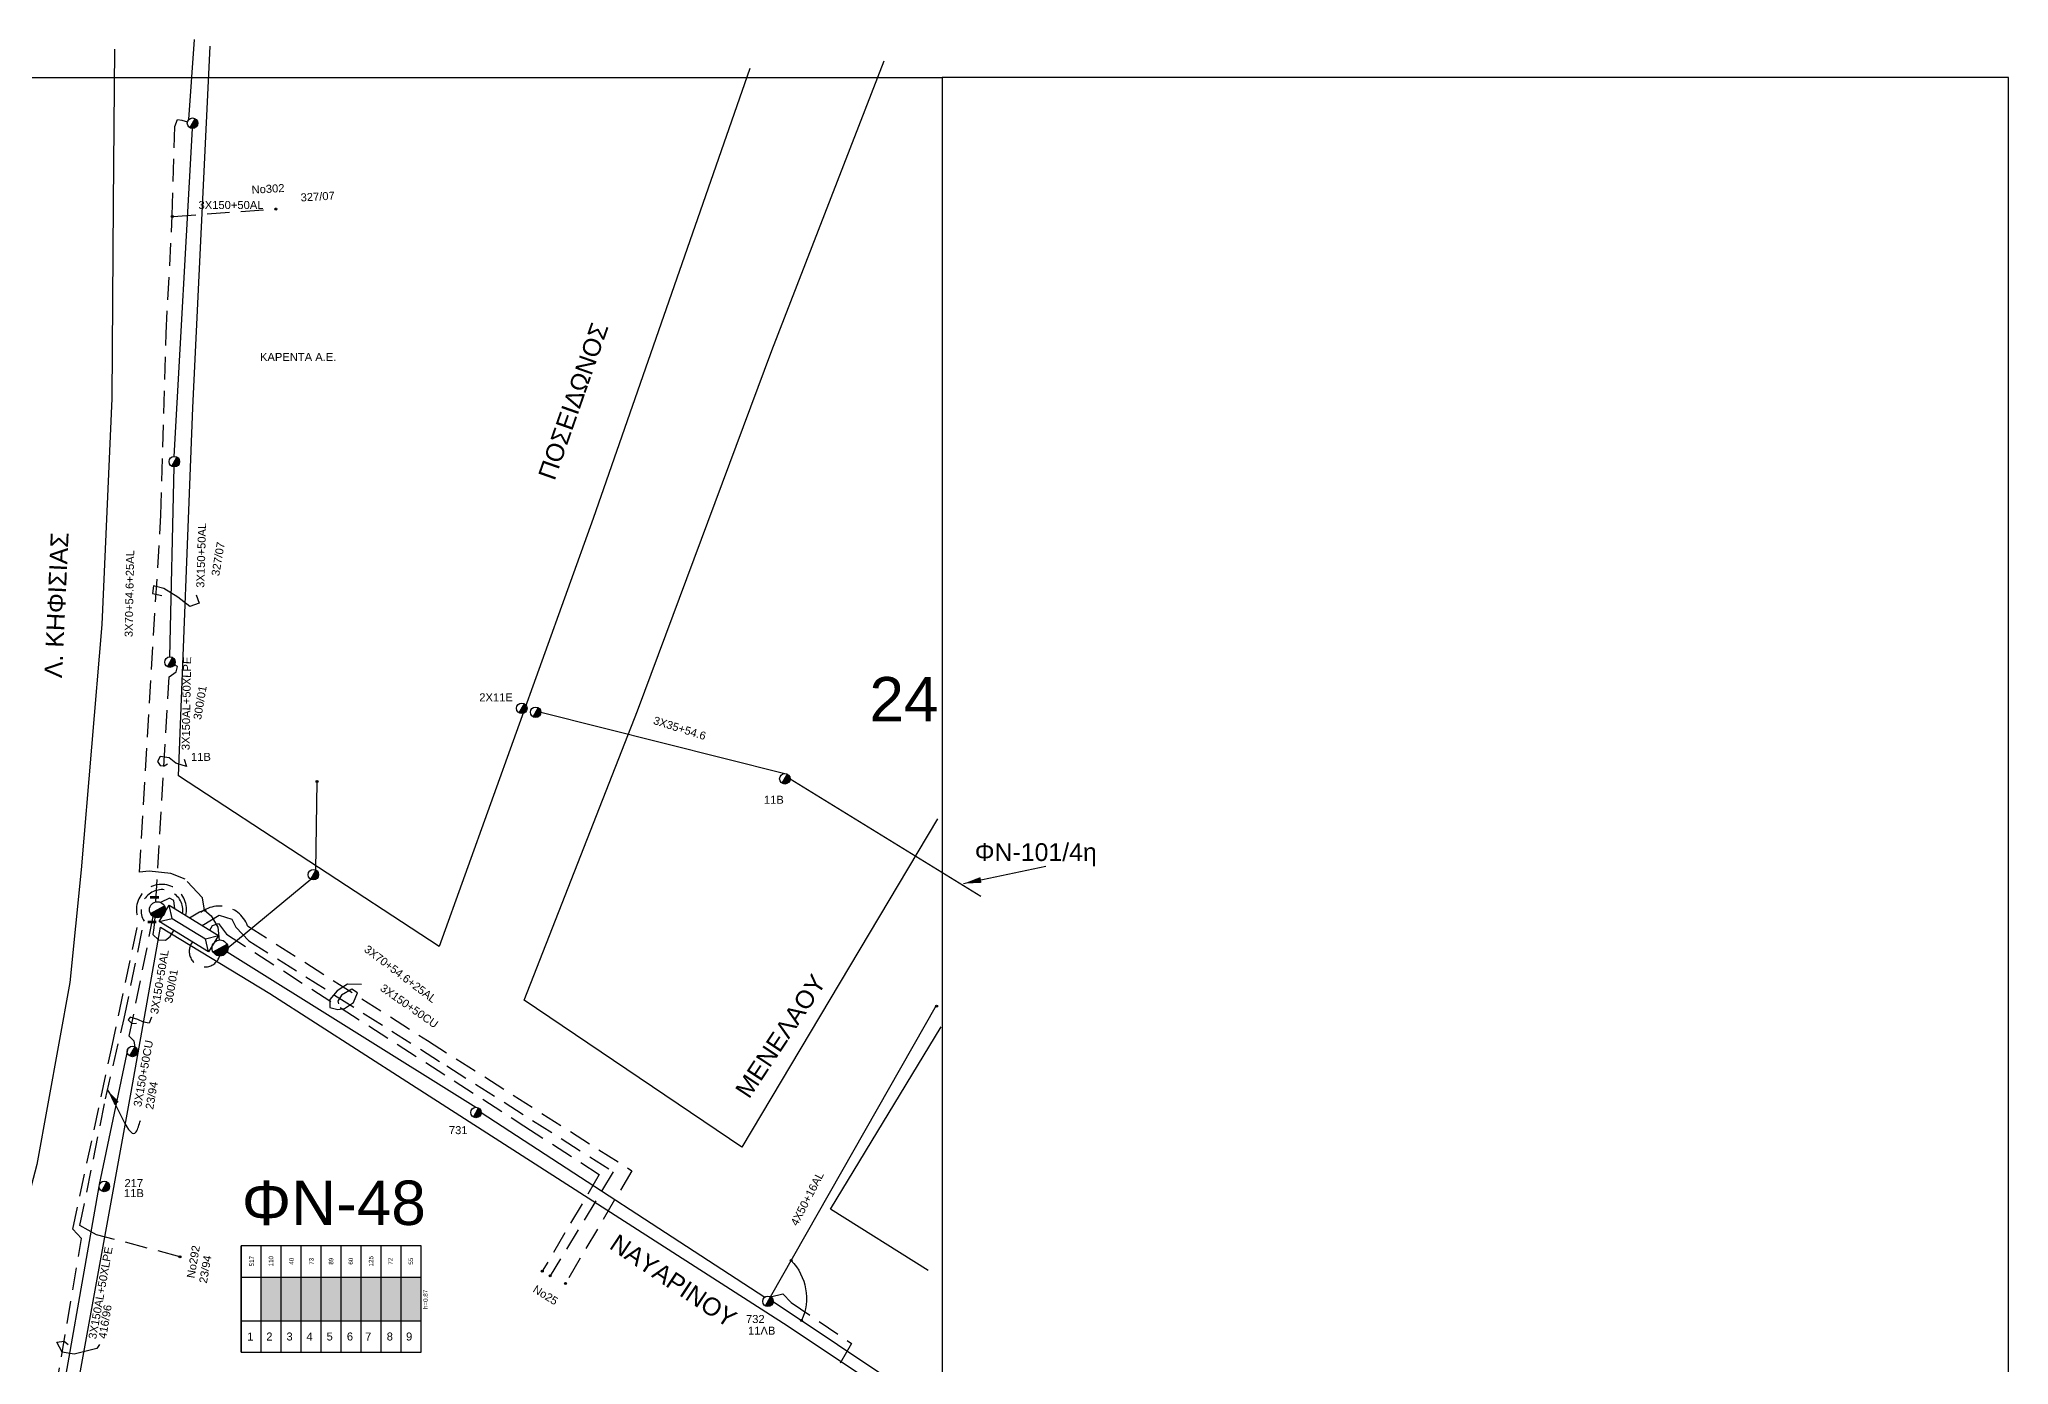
# Model space of a CAD drawing. Header units: millimetres. Extents: x 951 to 2109, y 727 to 2273.
# Drawn here: x 1847.5 to 2068.9, y 1090.5 to 1239.5 of the extents above; entities that cross this region are included whole.
import ezdxf
from ezdxf.enums import TextEntityAlignment as Align

# ---------------------------------------------------------------- set-up
doc = ezdxf.new("R2010")
doc.units = ezdxf.units.MM
doc.linetypes.add('DASHED', pattern=[19.05, 12.7, -6.35])
for name, color, linetype in [('Άγνωστα', 7, 'Continuous'), ('Ασφαλειοκιβώτια Χ.Τ 9 αναχωρήσεων', 7, 'Continuous'), ('Γέφυρες Εναέριου Δικτύου', 7, 'Continuous'), ('Γυμνά εναέρια ΧΤ και ΦΟΠ (3Φ)   4x50+16AL', 7, 'Continuous'), ('Επιγραφές - Σχήματα', 7, 'Continuous'), ('Καλώδια ΧΤ   3x150+50AL', 7, 'DASHED'), ('Καλώδια ΧΤ   3x150+50CU', 7, 'DASHED'), ('Καλώδια ΧΤ   3x150AL+50XLPE', 7, 'DASHED'), ('Μηχανική τομή', 7, 'Continuous'), ('Στύλος ΦΜ', 7, 'Continuous'), ('Στύλος ΦΜ @ 1', 7, 'Continuous'), ('Συνδέσεις', 7, 'Continuous'), ('Συνεστραμμένα ΧΤ   3x70+54.6+25 AL', 7, 'SYN_LINE'), ('Υποσταθμός εναέριος 2 στύλων', 7, 'Continuous'), ('Υποσταθμός πόλεως', 7, 'Continuous'), ('Υπόβαθρο ΔΕΗ', 7, 'Continuous'), ('Υπόγεια καλώδια Δικτύου ΧΤ και Παρ. ΧΤ - 3X150+70 AL', 7, 'DASHED')]:
    doc.layers.add(name, color=color, linetype=linetype)
doc.styles.get("Standard").update_dxf_attribs({"font": 'arial.ttf'})
doc.linetypes.add('SYN_LINE', pattern='A,0.5,-0.0001,["/\\/\\/\\/",Standard,S=0.1,R=0,X=0,Y=-0.05],-0.25', length=0.7501)
doc.dimstyles.new('ISO-25', dxfattribs={"dimtxt": 2.5, "dimasz": 2.5, "dimexe": 1.25, "dimexo": 0.625, "dimtad": 1, "dimtxsty": 'Standard', "dimcen": 2.5, "dimadec": 0, "dimazin": 0, "dimtfac": 1, "dimtmove": 0, "dimatfit": 3, "dimfxl": 1, "dimarcsym": 0})

# ---------------------------------------------------------------- blocks, each defined once
blk = doc.blocks.new('ΥΠΑΡΧΩΝ ΤΣΙΜΕΝΤΕΝΙΟΣ ΣΤΥΛΟΣ')
at = {"layer": 'Στύλος ΦΜ'}
blk.add_hatch(color=7, dxfattribs=at).paths.add_polyline_path([(-1.29, -2.28, 0.574793), (2.62, 0, 0.268822), (1.3, 2.27)])
at = {"layer": 'Στύλος ΦΜ', "color": 7}
blk.add_line((-1.29, -2.28), (1.3, 2.27), dxfattribs=at)
blk.add_circle((0, 0), 2.62, dxfattribs=at)
at = {"layer": 'Στύλος ΦΜ', "flags": 4}
for tag, p in [('ΑΡΙΘΜΟΣ', (-4.68, 8.05)), ('ΤΥΠΟΣ', (-4.91, 3.03))]:
    blk.add_attdef(tag, p, '', height=4, dxfattribs=at)
blk = doc.blocks.new('ΑΣΦΑΛΕΙΟΚΙΒΩΤΙΟ ΥΠΟΣΤΑΘΜΟΥ 9 ΑΝΑΧΩΡΗΣΕΩΝ')
at = {"layer": 'Ασφαλειοκιβώτια Χ.Τ 9 αναχωρήσεων', "ltscale": 40}
for p, q in [((-23.8, 40.36), (24.02, 40.36)), ((-9.72, 40.36), (-9.72, -40.64)), ((9.94, 40.36), (9.94, -40.64)), ((-23.8, 31.36), (24.02, 31.36)), ((-23.8, 22.36), (24.02, 22.36)), ((-23.8, 13.36), (24.02, 13.36)), ((-23.8, 4.36), (24.02, 4.36)), ((-23.8, -4.64), (24.02, -4.64)), ((-23.8, -13.64), (24.02, -13.64)), ((-23.8, -22.64), (24.02, -22.64)), ((-23.8, -31.64), (24.02, -31.64))]:
    blk.add_line(p, q, dxfattribs=at)
at = {"layer": 'Ασφαλειοκιβώτια Χ.Τ 9 αναχωρήσεων'}
blk.add_lwpolyline([(-23.8, -40.64), (24.02, -40.64), (24.02, 40.36), (-23.8, 40.36)], close=True, dxfattribs=at)
for s, p in [('1', (-18.61, 37.57)), ('2', (-18.61, 29)), ('3', (-18.61, 19.93)), ('4', (-18.61, 10.91)), ('5', (-18.61, 1.89)), ('6', (-18.61, -7.24)), ('7', (-18.61, -15.48)), ('8', (-18.61, -25.17)), ('9', (-18.61, -33.86))]:
    blk.add_text(s, height=3.6, rotation=270, dxfattribs=at).set_placement(p)
at = {"layer": 'Ασφαλειοκιβώτια Χ.Τ 9 αναχωρήσεων', "ltscale": 40}
for tag, height, p in [('ΟΝΟΜΑ', 5, (-0.16, 44.31)), ('ΚΕΙΜΕΝΟ 1', 2, (17.06, 35.59)), ('ΚΕΙΜΕΝΟ 2', 2, (17.06, 26.88)), ('ΚΕΙΜΕΝΟ 3', 2, (17.06, 17.69)), ('ΚΕΙΜΕΝΟ 4', 2, (17.06, 8.71)), ('ΚΕΙΜΕΝΟ 5', 2, (17.06, -0.13)), ('ΚΕΙΜΕΝΟ 6', 2, (17.06, -9.05)), ('ΚΕΙΜΕΝΟ 7', 2, (17.06, -18.13)), ('ΚΕΙΜΕΝΟ 8', 2, (17.06, -26.85)), ('ΚΕΙΜΕΝΟ 9', 2, (17.06, -35.99)), ('ΣΧ', 2, (-0.1, -42.64))]:
    blk.add_attdef(tag, text='', height=height, dxfattribs=at).set_placement(p, align=Align.MIDDLE_CENTER)
blk = doc.blocks.new('ΥΠΟΣΤΑΘΜΟΣ ΕΝΑΕΡΙΟΣ ΕΠΙ 2 ΣΤΥΛΩΝ')
at = {"layer": 'Υποσταθμός εναέριος 2 στύλων', "linetype": 'Continuous'}
for points in [[(-11.97, -2.11, 0.574793), (-8.45, -0.07, 0.268822), (-9.64, 1.98)], [(9.68, -2.15, 0.574793), (13.19, -0.1, 0.268822), (12.01, 1.95)]]:
    blk.add_hatch(color=256, dxfattribs=at).paths.add_polyline_path(points)
for p, q in [((-11.97, -2.11), (-9.64, 1.98)), ((9.68, -2.15), (12.01, 1.95))]:
    blk.add_line(p, q, dxfattribs=at)
for centre in [(-10.81, -0.07), (10.84, -0.1)]:
    blk.add_circle(centre, 2.36, dxfattribs=at)
at = {"layer": 'Υποσταθμός πόλεως', "linetype": 'Continuous', "ltscale": 40}
blk.add_lwpolyline([(-8.57, 2.82), (8.57, 2.82), (8.57, -2.82), (-8.57, -2.82)], close=True, dxfattribs=at)
for points in [[(-5.75, 0), (-8.57, 2.82)], [(-8.57, -2.82), (-5.75, 0)], [(-5.75, 0), (5.75, 0)], [(5.75, 0), (8.57, 2.82)], [(8.57, -2.82), (5.75, 0)]]:
    blk.add_lwpolyline(points, dxfattribs=at)
at = {"layer": 'Υποσταθμός εναέριος 2 στύλων', "ltscale": 40, "flags": 1}
for tag, p in [('ΜΕΤΑΣΧΗΜΑΤΙΣΜΟΣ', (14.09, 2.51)), ('ΙΣΧΥΣ', (14.07, -0.28)), ('ΑΡΙΘΜΟΣ', (14.19, -3))]:
    blk.add_attdef(tag, p, '', height=1.8, dxfattribs=at)
blk = doc.blocks.new('_ΣΥΝΔΕΣΗ')
at = {"layer": 'Συνδέσεις', "linetype": 'SYN_LINE', "ltscale": 40}
blk.add_hatch(color=256, dxfattribs=at).paths.add_polyline_path([(0.5, -0.01, 1), (-0.5, -0.01, 1)])
at = {"layer": 'Συνδέσεις'}
blk.add_circle((0, -0.01), 0.5, dxfattribs=at)
blk = doc.blocks.new('ΜΗΧΑΝΙΚΗ ΤΟΜΗ')
at = {"layer": 'Μηχανική τομή', "ltscale": 40}
for p, q in [((-1.89, 0.78), (1.89, 0.78)), ((1.89, 0), (-1.89, 0))]:
    blk.add_line(p, q, dxfattribs=at)

msp = doc.modelspace()

# ---------------------------------------------------------------- hatches: boundary and pattern name
at = {"layer": 'Ασφαλειοκιβώτια Χ.Τ 9 αναχωρήσεων'}
for color, points in [(1, [(1872.375, 1100.379), (1872.375, 1095.465), (1874.625, 1095.465), (1874.625, 1100.379)]), (62, [(1874.625, 1100.379), (1874.625, 1095.465), (1876.875, 1095.465), (1876.875, 1100.379)]), (5, [(1876.875, 1100.379), (1876.875, 1095.465), (1879.125, 1095.465), (1879.125, 1100.379)]), (2, [(1879.125, 1100.379), (1879.125, 1095.465), (1881.375, 1095.465), (1881.375, 1100.379)]), (6, [(1881.375, 1100.379), (1881.375, 1095.465), (1883.625, 1095.465), (1883.625, 1100.379)]), (27, [(1883.625, 1100.379), (1883.625, 1095.465), (1885.875, 1095.465), (1885.875, 1100.379)]), (133, [(1885.875, 1100.379), (1885.875, 1095.465), (1888.125, 1095.465), (1888.125, 1100.379)]), (173, [(1888.125, 1100.379), (1888.125, 1095.465), (1890.375, 1095.465), (1890.375, 1100.379)])]:
    msp.add_hatch(color=color, dxfattribs=at).paths.add_polyline_path(points)

# ---------------------------------------------------------------- linework, layer by layer
at = {"layer": 'Άγνωστα', "color": 30, "linetype": 'SYN_LINE', "ltscale": 20}
for points in [[(1903.846, 1163.884), (1931.279, 1156.994)], [(1931.868, 1156.405), (1953.322, 1143.192)]]:
    msp.add_lwpolyline(points, dxfattribs=at)
at = {"layer": 'Άγνωστα', "color": 151}
msp.add_lwpolyline([(1929.965, 1097.645), (1958.798, 1078.347)], dxfattribs=at)
at = {"layer": 'Γέφυρες Εναέριου Δικτύου'}
msp.add_lwpolyline([(1931.993, 1102.232, -0.3092321), (1933.162, 1095.505, -4.8792658)], format="xyb", dxfattribs=at)
at = {"layer": 'Γυμνά εναέρια ΧΤ και ΦΟΠ (3Φ)   4x50+16AL', "color": 151}
msp.add_lwpolyline([(1929.671, 1098.155), (1948.35, 1130.952)], dxfattribs=at)
at = {"layer": 'Επιγραφές - Σχήματα'}
msp.add_lwpolyline([(951.117, 1235.249), (1948.962, 1235.249), (1948.962, 730.759), (951.117, 730.759)], close=True, dxfattribs=at)
at = {"layer": 'Επιγραφές - Σχήματα', "ltscale": 10}
msp.add_lwpolyline([(1948.962, 730.759), (2068.897, 730.759), (2068.897, 1235.249), (1948.962, 1235.249)], dxfattribs=at)
at = {"layer": 'Επιγραφές - Σχήματα'}
for points in [[(1865.094, 1177.09), (1865.429, 1176.163), (1864.373, 1175.777), (1863.007, 1176.807), (1861.46, 1177.811), (1860.301, 1178.094), (1860.172, 1177.245), (1861.228, 1177.013)], [(1863.729, 1158.62), (1863.978, 1157.791), (1862.79, 1158.15), (1862.044, 1158.758), (1861.022, 1158.923), (1860.718, 1158.344), (1861.049, 1157.902), (1861.465, 1157.877), (1861.851, 1158.068)], [(1883.69, 1133.262), (1882.089, 1133.295), (1880.939, 1132.545), (1880.105, 1131.579), (1880.121, 1130.679), (1881.022, 1130.446), (1881.773, 1130.579), (1882.79, 1131.245), (1883.207, 1132.329), (1882.573, 1132.729), (1881.439, 1132.062), (1881.005, 1131.412), (1881.072, 1131.112)], [(1860.073, 1129.614), (1859.779, 1128.928), (1859.175, 1129.036), (1858.517, 1129.32), (1857.648, 1129.6), (1857.438, 1129.292), (1857.846, 1128.905), (1858.363, 1128.914)], [(1854.195, 1092.81), (1853.925, 1092.354), (1851.372, 1091.711), (1850.016, 1091.941), (1849.4, 1093.039), (1850.223, 1093.167), (1850.687, 1092.79)]]:
    msp.add_lwpolyline(points, dxfattribs=at)
at = {"layer": 'Καλώδια ΧΤ   3x150+50AL', "color": 6, "ltscale": 0.2}
for points in [[(1862.398, 1219.75), (1862.685, 1229.756), (1862.986, 1230.522), (1863.474, 1230.452), (1864.108, 1230.277)], [(1862.511, 1219.638), (1873.915, 1220.469)], [(1866.035, 1141.633), (1865.805, 1142.999), (1863.862, 1145.113), (1862.249, 1145.738), (1859.795, 1146.018), (1858.693, 1145.886), (1861.112, 1186.063), (1861.703, 1206.469), (1862.398, 1219.75)], [(1864.325, 1140.773), (1865.459, 1141.453), (1866.035, 1141.633), (1866.759, 1141.009), (1867.516, 1139.726), (1867.668, 1138.271)]]:
    msp.add_lwpolyline(points, dxfattribs=at)
at = {"layer": 'Καλώδια ΧΤ   3x150+50AL', "color": 173, "ltscale": 0.2}
for points in [[(1858.208, 1126.257), (1858.09, 1126.895), (1857.554, 1127.448), (1860.259, 1140.915)], [(1860.419, 1140.838), (1860.305, 1139.659), (1860.2, 1138.882), (1860.827, 1138.307), (1861.634, 1138.267), (1862.154, 1138.661), (1862.564, 1139.334)]]:
    msp.add_lwpolyline(points, dxfattribs=at)
at = {"layer": 'Καλώδια ΧΤ   3x150+50CU', "color": 27, "ltscale": 0.2}
msp.add_lwpolyline([(1863.26, 1102.662), (1853.891, 1105.137), (1852.015, 1106.173), (1854.887, 1120.402), (1856.985, 1129.437), (1859.216, 1140.402, -1.4161026), (1863.558, 1141.241, 1.1627457)], format="xyb", dxfattribs=at)
at = {"layer": 'Καλώδια ΧΤ   3x150+50CU', "color": 1, "ltscale": 0.2}
msp.add_lwpolyline([(1864.813, 1140.476, -0.6288382), (1870.858, 1139.867), (1891.097, 1126.966), (1914.072, 1112.335), (1906.607, 1099.657)], format="xyb", dxfattribs=at)
at = {"layer": 'Καλώδια ΧΤ   3x150+50CU', "color": 62, "ltscale": 0.2}
msp.add_lwpolyline([(1865.764, 1139.896), (1867.668, 1141.082), (1869.101, 1140.626), (1869.557, 1139.713), (1870.99, 1138.199), (1893.269, 1124.115), (1911.985, 1112.221), (1904.896, 1100.517)], dxfattribs=at)
at = {"layer": 'Καλώδια ΧΤ   3x150+50CU', "color": 5, "ltscale": 0.2}
msp.add_lwpolyline([(1866.614, 1139.378), (1866.914, 1139.889), (1867.602, 1140.133), (1868.045, 1139.524), (1868.477, 1138.926), (1901.937, 1117.381), (1910.415, 1111.902), (1904.006, 1101.03)], dxfattribs=at)
at = {"layer": 'Καλώδια ΧΤ   3x150AL+50XLPE', "color": 2, "ltscale": 0.2}
for points in [[(1860.551, 1142.562), (1862.061, 1167.881), (1862.839, 1168.417), (1863, 1169.033), (1862.648, 1169.23)], [(1862.694, 1141.767), (1862.551, 1142.731), (1862.076, 1142.997), (1861.078, 1142.507)]]:
    msp.add_lwpolyline(points, dxfattribs=at)
at = {"layer": 'Καλώδια ΧΤ   3x150AL+50XLPE', "color": 133, "ltscale": 0.2}
msp.add_lwpolyline([(1848.412, 1080.242), (1847.816, 1080.506), (1848.652, 1083.9), (1852.179, 1104.697), (1851.204, 1105.743), (1855.556, 1126.032), (1858.633, 1140.527, -1.4197959), (1863.906, 1141.029, 0.1019721)], format="xyb", dxfattribs=at)
at = {"layer": 'Καλώδια ΧΤ   3x150AL+50XLPE', "color": 6, "linetype": 'DASHED', "ltscale": 0.2}
msp.add_arc((1866.051, 1136.999), 1.752, 142.79096, 342.80489, dxfattribs=at)
at = {"layer": 'Συνεστραμμένα ΧΤ   3x70+54.6+25 AL', "color": 2, "ltscale": 20}
for points in [[(1864.268, 1230.544), (1864.875, 1239.542)], [(1862.624, 1192.654), (1864.676, 1229.531)], [(1862.134, 1170.107), (1862.624, 1191.476)]]:
    msp.add_lwpolyline(points, dxfattribs=at)
at = {"layer": 'Συνεστραμμένα ΧΤ   3x70+54.6+25 AL', "color": 6, "ltscale": 20}
for points in [[(1878.552, 1146.133), (1878.677, 1156.109)], [(1868.658, 1137.409), (1877.971, 1145.109)], [(1868.555, 1136.959), (1896.545, 1119.469)], [(1897.134, 1118.88), (1929.029, 1098.12)]]:
    msp.add_lwpolyline(points, dxfattribs=at)
at = {"layer": 'Συνεστραμμένα ΧΤ   3x70+54.6+25 AL', "color": 173, "ltscale": 20}
for points in [[(1854.206, 1110.787), (1857.441, 1126.095)], [(1848.9, 1080.502), (1854.161, 1110.562)]]:
    msp.add_lwpolyline(points, dxfattribs=at)
at = {"layer": 'Υπόβαθρο ΔΕΗ'}
for points in [[(1855.884, 1238.454), (1855.757, 1221.108), (1855.581, 1199.157), (1854.473, 1173.753), (1852.152, 1146.155), (1850.887, 1133.515), (1847.178, 1113.039), (1841.093, 1089.971), (1829.738, 1055.829), (1823.324, 1038.412), (1816.608, 1020.269), (1803.237, 982.617), (1799.467, 972.326), (1789.721, 945.722), (1785.623, 934.317), (1770.24, 891.508), (1750.622, 836.913), (1747.991, 830.926), (1741.203, 816.208), (1731.038, 792.571), (1722.944, 773.751), (1719.386, 768.132), (1697.266, 734.249)], [(1927.341, 1236.266), (1909.725, 1185.672), (1892.405, 1137.547), (1863.088, 1156.733), (1864.694, 1198.125), (1866.667, 1238.774)], [(1948.432, 1151.884), (1926.444, 1114.976), (1901.964, 1131.526), (1914.717, 1164.04), (1929.826, 1204.551), (1942.439, 1237.145)], [(1921.13, 1038.807), (1884.829, 1060.283), (1850.349, 1080.332), (1857.773, 1121.166), (1861.076, 1139.703), (1873.38, 1132.264), (1888.777, 1122.355), (1931.662, 1094.863), (1956.015, 1078.592)], [(1947.4, 1101.132), (1936.406, 1108.016), (1948.866, 1128.521)]]:
    msp.add_lwpolyline(points, dxfattribs=at)
at = {"layer": 'Υπόγεια καλώδια Δικτύου ΧΤ και Παρ. ΧΤ - 3X150+70 AL', "color": 151, "ltscale": 0.2}
msp.add_lwpolyline([(1929.671, 1098.155), (1931.064, 1098.482), (1931.987, 1097.53), (1938.776, 1092.888), (1931.906, 1080.847)], dxfattribs=at)

# ---------------------------------------------------------------- block references
at = {"layer": 'Ασφαλειοκιβώτια Χ.Τ 9 αναχωρήσεων'}
ref = msp.add_blockref('ΑΣΦΑΛΕΙΟΚΙΒΩΤΙΟ ΥΠΟΣΤΑΘΜΟΥ 9 ΑΝΑΧΩΡΗΣΕΩΝ', (1880.216, 1097.895), dxfattribs=dict(at, xscale=0.25, yscale=0.25, zscale=0.25, rotation=90))
ref.add_attrib('ΣΧ', 'h=0.87', dxfattribs={"ltscale": 40, "height": 0.5, "rotation": 90}).set_placement((1890.877, 1097.868), align=Align.MIDDLE_CENTER)
ref.add_attrib('ΚΕΙΜΕΝΟ 2', '110', dxfattribs={"ltscale": 40, "height": 0.5, "rotation": 90}).set_placement((1873.495, 1102.16), align=Align.MIDDLE_CENTER)
ref.add_attrib('ΚΕΙΜΕΝΟ 1', '517', dxfattribs={"ltscale": 40, "height": 0.5, "rotation": 90}).set_placement((1871.32, 1102.16), align=Align.MIDDLE_CENTER)
ref.add_attrib('ΚΕΙΜΕΝΟ 3', '40', dxfattribs={"ltscale": 40, "height": 0.5, "rotation": 90}).set_placement((1875.795, 1102.16), align=Align.MIDDLE_CENTER)
ref.add_attrib('ΚΕΙΜΕΝΟ 4', '73', dxfattribs={"ltscale": 40, "height": 0.5, "rotation": 90}).set_placement((1878.038, 1102.16), align=Align.MIDDLE_CENTER)
ref.add_attrib('ΚΕΙΜΕΝΟ 5', '89', dxfattribs={"ltscale": 40, "height": 0.5, "rotation": 90}).set_placement((1880.249, 1102.16), align=Align.MIDDLE_CENTER)
ref.add_attrib('ΚΕΙΜΕΝΟ 6', '60', dxfattribs={"ltscale": 40, "height": 0.5, "rotation": 90}).set_placement((1882.479, 1102.16), align=Align.MIDDLE_CENTER)
ref.add_attrib('ΚΕΙΜΕΝΟ 7', '125', dxfattribs={"ltscale": 40, "height": 0.5, "rotation": 90}).set_placement((1884.748, 1102.16), align=Align.MIDDLE_CENTER)
ref.add_attrib('ΚΕΙΜΕΝΟ 8', '72', dxfattribs={"ltscale": 40, "height": 0.5, "rotation": 90}).set_placement((1886.93, 1102.16), align=Align.MIDDLE_CENTER)
ref.add_attrib('ΚΕΙΜΕΝΟ 9', '55', dxfattribs={"ltscale": 40, "height": 0.5, "rotation": 90}).set_placement((1889.213, 1102.16), align=Align.MIDDLE_CENTER)
at = {"layer": 'Μηχανική τομή', "xscale": 0.25, "yscale": 0.25, "zscale": 0.25}
for p in [(1860.395, 1142.978), (1860.114, 1140.19)]:
    msp.add_blockref('ΜΗΧΑΝΙΚΗ ΤΟΜΗ', p, dxfattribs=at)
at = {"layer": 'Στύλος ΦΜ @ 1', "ltscale": 40, "xscale": 0.2249999999999091, "yscale": 0.2249999999999091, "zscale": 0.2249999999999091}
for p in [(1864.676, 1230.119), (1862.624, 1192.065), (1903.257, 1163.884), (1878.262, 1145.621), (1857.916, 1125.746)]:
    msp.add_blockref('ΥΠΑΡΧΩΝ ΤΣΙΜΕΝΤΕΝΙΟΣ ΣΤΥΛΟΣ', p, dxfattribs=at)
at = {"layer": 'Στύλος ΦΜ @ 1', "ltscale": 40}
ref = msp.add_blockref('ΥΠΑΡΧΩΝ ΤΣΙΜΕΝΤΕΝΙΟΣ ΣΤΥΛΟΣ', (1862.134, 1169.518), dxfattribs=dict(at, xscale=0.2249999999999091, yscale=0.2249999999999091, zscale=0.2249999999999091))
ref.add_attrib('ΤΥΠΟΣ', '11B', (1864.498, 1158.421), dxfattribs={"layer": 'Στύλος ΦΜ', "height": 0.9, "flags": 4})
ref = msp.add_blockref('ΥΠΑΡΧΩΝ ΤΣΙΜΕΝΤΕΝΙΟΣ ΣΤΥΛΟΣ', (1901.699, 1164.329), dxfattribs=dict(at, xscale=0.2249999999999091, yscale=0.2249999999999091, zscale=0.2249999999999091))
ref.add_attrib('ΤΥΠΟΣ', '2X11E', (1896.917, 1165.108), dxfattribs={"layer": 'Στύλος ΦΜ', "height": 0.9, "flags": 4})
ref = msp.add_blockref('ΥΠΑΡΧΩΝ ΤΣΙΜΕΝΤΕΝΙΟΣ ΣΤΥΛΟΣ', (1931.279, 1156.405), dxfattribs=dict(at, xscale=0.2249999999999091, yscale=0.2249999999999091, zscale=0.2249999999999091))
ref.add_attrib('ΤΥΠΟΣ', '11B', (1928.923, 1153.598), dxfattribs={"layer": 'Στύλος ΦΜ', "height": 0.9, "flags": 4})
ref = msp.add_blockref('ΥΠΑΡΧΩΝ ΤΣΙΜΕΝΤΕΝΙΟΣ ΣΤΥΛΟΣ', (1896.545, 1118.88), dxfattribs=dict(at, xscale=0.2249999999999091, yscale=0.2249999999999091, zscale=0.2249999999999091))
ref.add_attrib('ΤΥΠΟΣ', '731', (1893.501, 1116.446), dxfattribs={"layer": 'Στύλος ΦΜ', "height": 0.9, "flags": 4})
ref = msp.add_blockref('ΥΠΑΡΧΩΝ ΤΣΙΜΕΝΤΕΝΙΟΣ ΣΤΥΛΟΣ', (1854.75, 1110.562), dxfattribs=dict(at, xscale=0.2249999999999091, yscale=0.2249999999999091, zscale=0.2249999999999091))
ref.add_attrib('ΤΥΠΟΣ', '11B', (1856.963, 1109.361), dxfattribs={"layer": 'Στύλος ΦΜ', "height": 0.9, "flags": 4})
ref.add_attrib('ΑΡΙΘΜΟΣ', '217', (1857.017, 1110.492), dxfattribs={"layer": 'Στύλος ΦΜ', "height": 0.9, "flags": 4})
ref = msp.add_blockref('ΥΠΑΡΧΩΝ ΤΣΙΜΕΝΤΕΝΙΟΣ ΣΤΥΛΟΣ', (1929.377, 1097.645), dxfattribs=dict(at, xscale=0.2249999999999091, yscale=0.2249999999999091, zscale=0.2249999999999091))
ref.add_attrib('ΤΥΠΟΣ', '11ΛB', (1927.138, 1093.899), dxfattribs={"layer": 'Στύλος ΦΜ', "height": 0.9, "flags": 4})
ref.add_attrib('ΑΡΙΘΜΟΣ', '732', (1926.909, 1095.209), dxfattribs={"layer": 'Στύλος ΦΜ', "height": 0.9, "flags": 4})
at = {"layer": 'Συνδέσεις', "xscale": 0.2249999999999091, "yscale": 0.2249999999999091, "zscale": 0.2249999999999091}
for p in [(1874.028, 1220.471), (1862.399, 1219.64), (1878.669, 1156.11), (1866.066, 1141.644), (1948.351, 1130.842), (1863.261, 1102.665), (1904.006, 1101.032), (1904.897, 1100.52), (1931.994, 1102.234), (1906.608, 1099.659), (1933.163, 1095.508)]:
    msp.add_blockref('_ΣΥΝΔΕΣΗ', p, dxfattribs=at)
at = {"layer": 'Υποσταθμός εναέριος 2 στύλων', "xscale": 0.3810574469562838, "yscale": 0.3810574469562838, "zscale": 0.3810574469562838, "rotation": 328.6350270807396}
msp.add_blockref('ΥΠΟΣΤΑΘΜΟΣ ΕΝΑΕΡΙΟΣ ΕΠΙ 2 ΣΤΥΛΩΝ', (1864.255, 1139.56), dxfattribs=at)

# ---------------------------------------------------------------- texts
at = {"layer": 'Γυμνά εναέρια ΧΤ και ΦΟΠ (3Φ)   4x50+16AL', "color": 7, "insert": (1931.876, 1106.456), "char_height": 0.9, "width": 84.18588, "attachment_point": 1, "rotation": 62.73522}
msp.add_mtext('4X50+16AL', dxfattribs=at)
at = {"layer": 'Επιγραφές - Σχήματα', "color": 7, "width": 84.18588, "attachment_point": 1}
for s, insert, char_height, rotation in [('Νο302', (1871.284, 1223.085), 0.9, 3.20419), ('327/07', (1876.798, 1222.214), 0.9, 3.20419), ('ΠΟΣΕΙΔΩΝΟΣ', (1903.489, 1190.505), 2, 70.67867), ('Λ. ΚΗΦΙΣΙΑΣ', (1847.993, 1167.796), 2, 87.37456), ('327/07', (1866.779, 1179.302), 0.9, 80.3545), ('300/01', (1864.741, 1163.135), 0.9, 80.3545), ('3X35+54.6', (1916.679, 1163.448), 0.9, 342.44968), ('300/01', (1861.503, 1131.251), 0.9, 80.3545), ('ΜΕΝΕΛΑΟΥ', (1925.583, 1121.424), 2, 56.44429), ('23/94', (1859.358, 1119.311), 0.9, 80.3545), ('ΝΑΥΑΡΙΝΟΥ', (1912.532, 1105.326), 2, 326.15903), ('No292', (1864.003, 1100.345), 0.9, 80.3545), ('23/94', (1865.393, 1099.771), 0.9, 80.3545), ('No25', (1903.337, 1099.529), 0.9, 328.0089), ('416/96', (1854.067, 1093.541), 0.9, 80.3545)]:
    msp.add_mtext(s, dxfattribs=dict(at, insert=insert, char_height=char_height, rotation=rotation))
at = {"layer": 'Επιγραφές - Σχήματα', "color": 7, "attachment_point": 1}
for s, insert, char_height, width in [('ΚΑΡΕΝΤΑ Α.Ε.', (1872.256, 1204.282), 0.9, 84.18588), ('ΦΝ-101/4η', (1952.634, 1149.157), 2, 84.18588), ('ΦΝ-48', (1870.198, 1111.228), 5, 21.98273)]:
    msp.add_mtext(s, dxfattribs=dict(at, insert=insert, char_height=char_height, width=width))
at = {"layer": 'Επιγραφές - Σχήματα', "ltscale": 0.2, "insert": (1940.79, 1167.848), "char_height": 5, "width": 18.107, "attachment_point": 1}
msp.add_mtext('24', dxfattribs=at)
at = {"layer": 'Καλώδια ΧΤ   3x150+50AL', "color": 7, "insert": (1865.347, 1221.374), "char_height": 0.9, "width": 84.18588, "attachment_point": 1}
msp.add_mtext('3X150+50AL', dxfattribs=at)
at = {"layer": 'Καλώδια ΧΤ   3x150+50AL', "color": 7, "char_height": 0.9, "width": 84.18588, "attachment_point": 1}
for insert, rotation in [((1865.092, 1177.896), 88.35023), ((1859.902, 1130.042), 80.3545)]:
    msp.add_mtext('3X150+50AL', dxfattribs=dict(at, insert=insert, rotation=rotation))
at = {"layer": 'Καλώδια ΧΤ   3x150+50CU', "color": 7, "char_height": 0.9, "width": 84.18588, "attachment_point": 1}
for insert, rotation in [((1886.202, 1133.403), 324.88852), ((1858.016, 1119.619), 79.81613)]:
    msp.add_mtext('3X150+50CU', dxfattribs=dict(at, insert=insert, rotation=rotation))
at = {"layer": 'Καλώδια ΧΤ   3x150AL+50XLPE', "color": 7, "char_height": 0.9, "width": 13.92422, "attachment_point": 5}
for insert, rotation in [((1863.987, 1164.878), 89.01735), ((1854.33, 1098.599), 79.7605)]:
    msp.add_mtext('3X150AL+50XLPE', dxfattribs=dict(at, insert=insert, rotation=rotation))
at = {"layer": 'Συνεστραμμένα ΧΤ   3x70+54.6+25 AL', "color": 7, "char_height": 0.9, "width": 84.18588, "attachment_point": 1}
for insert, rotation in [((1857.037, 1172.341), 88.9446), ((1884.421, 1137.775), 322.78616)]:
    msp.add_mtext('3X70+54.6+25AL', dxfattribs=dict(at, insert=insert, rotation=rotation))

# ---------------------------------------------------------------- leaders
at = {"layer": 'Επιγραφές - Σχήματα', "ltscale": 40}
msp.add_leader([(1951.375, 1144.614), (1960.619, 1146.585)], dimstyle='ISO-25', override={"dimasz": 2, "dimtad": 0}, dxfattribs=at)
at = {"layer": 'Επιγραφές - Σχήματα', "path_type": 1}
msp.add_leader([(1855.116, 1121.389), (1858.344, 1116.697), (1858.808, 1117.967)], dimstyle='ISO-25', override={"dimasz": 1.8, "dimgap": 0.625, "dimtad": 0}, dxfattribs=at)

doc.saveas('drawing.dxf')
